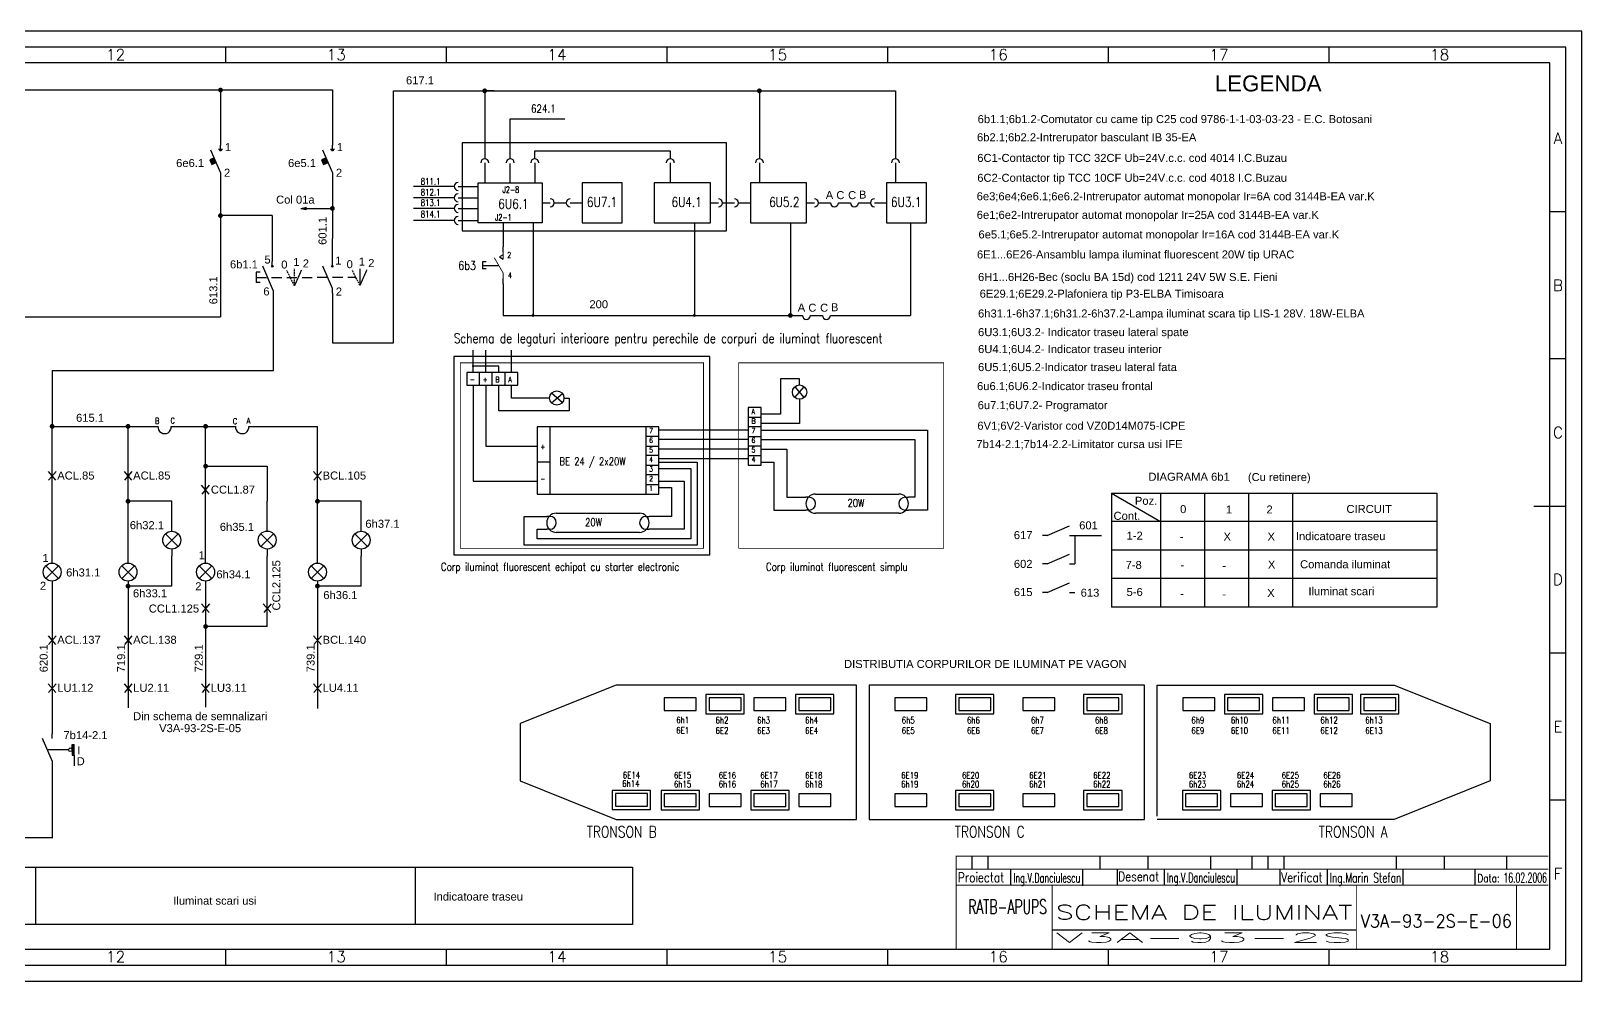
# Model space of a CAD drawing. Header units: millimetres. Extents: x 1956 to 3217, y 2121 to 2418.
# Drawn here: x 2732.3 to 3216.9, y 2120.8 to 2417.8 of the extents above; entities that cross this region are included whole.
import ezdxf
from ezdxf.enums import TextEntityAlignment as Align

# ---------------------------------------------------------------- set-up
doc = ezdxf.new("R2010")
doc.units = ezdxf.units.MM
doc.linetypes.add('DASHED', pattern=[0.75, 0.5, -0.25])
doc.linetypes.add('HIDDEN2', pattern=[4.7625, 3.175, -1.5875])
doc.layers.add('INDICATOR', color=7, linetype='Continuous')
doc.styles.add('ISO', font='SIMPLEX.shx')
doc.styles.add('ROMANS', font='ROMANS.shx', dxfattribs={"width": 0.8})
doc.styles.get("Standard").update_dxf_attribs({"font": 'arial.ttf'})

# ---------------------------------------------------------------- blocks, each defined once
blk = doc.blocks.new('6a4')
at = {"color": 70}
for p, q in [((-423.67, 287), (-423.67, 292)), ((-354.73, 287), (-354.73, 292)), ((-285.78, 287), (-285.78, 292)), ((-216.84, 287), (-216.84, 292)), ((-147.9, 287), (-147.9, 292)), ((-78.95, 287), (-78.95, 292)), ((-5, 240.5), (-10, 240.5)), ((-5, 194.5), (-10, 194.5)), ((-15, 148.5), (-5, 148.5)), ((-5, 102.5), (-10, 102.5)), ((-5, 56.5), (-10, 56.5)), ((-423.67, 5), (-423.67, 10)), ((-354.73, 5), (-354.73, 10)), ((-285.78, 5), (-285.78, 10)), ((-216.84, 5), (-216.84, 10)), ((-147.9, 5), (-147.9, 10)), ((-78.95, 5), (-78.95, 10))]:
    blk.add_line(p, q, dxfattribs=at)
at = {"color": 240}
for points in [[(0, 0), (0, 297), (-1261, 297), (-1261, 0)], [(-5, 5), (-5, 292), (-1256, 292), (-1256, 5)]]:
    blk.add_lwpolyline(points, close=True, dxfattribs=at)
at = {"color": 70}
blk.add_lwpolyline([(-1251, 287), (-1251, 10), (-10, 10), (-10, 287)], close=True, dxfattribs=at)
at = {"color": 50, "style": 'ISO'}
for s, p in [('12', (-458.14, 289.59)), ('13', (-389.2, 289.59)), ('14', (-320.26, 289.59)), ('15', (-251.31, 289.59)), ('16', (-182.37, 289.59)), ('17', (-113.42, 289.59)), ('18', (-44.48, 289.59)), ('A', (-7.5, 263.5)), ('B', (-7.5, 217.5)), ('C', (-7.5, 171.5)), ('D', (-7.5, 125.5)), ('E', (-7.5, 79.5)), ('F', (-7.5, 33.5)), ('12', (-458.14, 7.59)), ('13', (-389.2, 7.59)), ('14', (-320.26, 7.59)), ('15', (-251.31, 7.59)), ('16', (-182.37, 7.59)), ('17', (-113.42, 7.59)), ('18', (-44.48, 7.59))]:
    blk.add_text(s, height=3.5, dxfattribs=at).set_placement(p, align=Align.MIDDLE)
blk = doc.blocks.new('BUT-REV')
at = {"linetype": 'Continuous'}
for p, q in [((0, -2.5), (0, 0)), ((-9.39, -6.89), (-9.39, -10.11)), ((-7.74, -6.89), (-9.39, -6.89)), ((0, -3.63), (-1.69, -4.63)), ((-1.69, -4.63), (0.01, -5.65)), ((-9.39, -8.5), (-2.27, -8.48)), ((-7.74, -10.11), (-9.39, -10.11)), ((0, -17), (0, -14.5))]:
    blk.add_line(p, q, dxfattribs=at)
at = {"linetype": 'Continuous', "const_width": 0.4, "flags": 128}
blk.add_lwpolyline([(0, -12), (-4.04, -5)], dxfattribs=at)
at = {"linetype": 'Continuous', "const_width": 0.4}
for points in [[(0, -5.71), (0, -2.5)], [(0, -14.5), (0, -12)]]:
    blk.add_lwpolyline(points, dxfattribs=at)
at = {"linetype": 'Continuous', "style": 'ROMANS', "width": 0.8}
blk.add_attdef('P1', text='', height=4, dxfattribs=at).set_placement((-12.44, -8.54), align=Align.MIDDLE_RIGHT)
for tag, p in [('1', (1.8, -5.02)), ('2', (2.09, -14.29))]:
    blk.add_attdef(tag, p, '', height=2.5, dxfattribs=at)
blk = doc.blocks.new('BILUTA')
at = {"linetype": 'Continuous', "flags": 128}
blk.add_lwpolyline([(-0.225, 0, 0.45, 0.45, 1), (0.225, 0, 0.45, 0.45, 1)], format="xyseb", close=True, dxfattribs=at)
blk = doc.blocks.new('indic-el')
at = {"layer": 'INDICATOR', "color": 1}
for p, q in [((-180, 25), (-180, 29)), ((-175, 25), (-175, 29)), ((-167.9, 20), (-167.9, 25)), ((-145.42, 19.8), (-145.42, 24.8)), ((-140, 25), (-140, 29)), ((-134.65, 20.08), (-134.65, 25.08)), ((-125, 25), (-125, 29)), ((-119.93, 20), (-119.93, 25)), ((-105.5, 25), (-105.5, 29)), ((-97.19, 20), (-97.19, 25)), ((-87.5, 25), (-87.5, 29)), ((-83.77, 20), (-83.77, 25)), ((-82.5, 25), (-82.5, 29)), ((-69.03, 20), (-69.03, 25)), ((-47.5, 25), (-47.5, 29)), ((-45.33, 20), (-45.33, 25)), ((-32.5, 25), (-32.5, 29)), ((-22.83, 20), (-22.83, 25)), ((-13, 25), (-13, 29)), ((-155, 6), (-60, 6))]:
    blk.add_line(p, q, dxfattribs=at)
at = {"layer": 'INDICATOR'}
blk.add_line((-92.5, 25), (-92.5, 29), dxfattribs=at)
at = {"layer": 'INDICATOR', "const_width": 0.3, "flags": 128}
for points in [[(0, 29), (-185, 29), (-185, 0)], [(0, 25), (-185, 25)], [(0, 20), (-185, 20)], [(-155, 0), (-155, 20)], [(-60, 0), (-60, 20)], [(-10, 0), (-10, 20)]]:
    blk.add_lwpolyline(points, dxfattribs=at)
at = {"layer": 'INDICATOR', "color": 1, "style": 'ROMANS', "width": 0.8}
for s, height, p in [('Proiectat', 3, (-184.48, 20.88)), ('Desenat', 3, (-134.37, 21.17)), ('Verificat', 3, (-83.49, 20.88)), ('Data:', 2.5, (-22.15, 20.88))]:
    blk.add_text(s, height=height, dxfattribs=at).set_placement(p)
at = {"layer": 'INDICATOR', "style": 'ROMANS', "width": 0.570908}
blk.add_text('RATB-APUPS', height=4.5, dxfattribs=at).set_placement((-181.28, 10.96), (-156.69, 10.96), align=Align.FIT)
at = {"layer": 'INDICATOR', "color": 1, "style": 'ROMANS'}
for tag, height, width, p, p2 in [('PROIECTAT', 3, 0.908325, (-167.12, 20.74), (-146.23, 20.74)), ('DESENAT', 3, 1.116423, (-119.25, 20.84), (-97.88, 20.84)), ('VERIFICAT', 3, 1.074468, (-68.34, 20.8), (-45.93, 20.8)), ('DATA', 3, 1.321041, (-14.04, 20.81), (-0.45, 20.81)), ('NUME_DESEN', 4.5, 2.080219, (-153.9, 9.22), (-61.18, 9.22)), ('NUMAR', 4, 2.383056, (-58.61, 6.76), (-11.4, 6.76)), ('ANS', 3, 11.421134, (-154.04, 2.01), (-61.04, 2.01))]:
    blk.add_attdef(tag, text='', height=height, dxfattribs=dict(at, width=width)).set_placement(p, p2, align=Align.FIT)

msp = doc.modelspace()

# ---------------------------------------------------------------- hatches: boundary and pattern name
for points in [[(2745.73, 2194.74), (2745.14, 2194.74), (2745.14, 2193.06), (2745.73, 2193.06)], [(2745.73, 2193.06), (2745.14, 2193.06), (2745.14, 2191.38), (2745.73, 2191.38)]]:
    msp.add_hatch(color=1).paths.add_polyline_path(points)

# ---------------------------------------------------------------- linework, layer by layer
at = {"color": 1}
for p, q in [((2550.16, 2399.32), (2826.45, 2399.32)), ((2791.49, 2399.29), (2791.49, 2382.06)), ((2826.45, 2399.32), (2826.45, 2382.06)), ((2845.58, 2399.05), (3002.36, 2399.05)), ((2845.58, 2352.79), (2845.58, 2399.05)), ((2874.04, 2399.05), (2874.04, 2377.8)), ((2877.03, 2399.05), (2874.04, 2399.05)), ((2959.86, 2399.05), (2959.86, 2377.8)), ((3002.36, 2399.05), (3002.36, 2377.8)), ((2882.02, 2390.35), (2899.03, 2390.35)), ((2882.02, 2377.8), (2882.02, 2390.35)), ((2791.49, 2373.56), (2788.49, 2380.56)), ((2790.86, 2380.81), (2792.12, 2380.81)), ((2791.49, 2380.81), (2791.49, 2382.06)), ((2826.45, 2373.56), (2823.45, 2380.56)), ((2825.82, 2380.81), (2827.08, 2380.81)), ((2826.45, 2380.81), (2826.45, 2382.06)), ((2949.53, 2382.8), (2867.03, 2382.8)), ((2867.03, 2382.8), (2867.03, 2355.3)), ((2889.66, 2380.3), (2932.03, 2380.3)), ((2889.66, 2377.8), (2889.66, 2380.3)), ((2932.03, 2380.3), (2932.03, 2377.8)), ((2949.53, 2355.3), (2949.53, 2382.8)), ((2874.04, 2376.55), (2874.04, 2370.3)), ((2882.03, 2370.3), (2882.03, 2376.36)), ((2889.66, 2376.55), (2889.66, 2370.3)), ((2932.03, 2376.55), (2932.03, 2370.3)), ((2959.86, 2376.55), (2959.86, 2370.3)), ((3002.36, 2376.55), (3002.36, 2370.3)), ((2791.49, 2373.56), (2791.49, 2372.06)), ((2791.49, 2372.06), (2791.49, 2328.45)), ((2826.45, 2372.06), (2826.44, 2352.91)), ((2826.45, 2373.56), (2826.45, 2372.06)), ((2864.5, 2369.18), (2851.82, 2369.18)), ((2864.5, 2365.61), (2851.82, 2365.61)), ((2865.75, 2369.18), (2872, 2369.18)), ((2865.75, 2365.61), (2872, 2365.61)), ((2807.67, 2360.05), (2791.49, 2360.05)), ((2807.67, 2360.05), (2807.67, 2345.74)), ((2816.54, 2362.3), (2818.33, 2362.66)), ((2816.54, 2362.3), (2826.44, 2362.3)), ((2816.54, 2362.3), (2818.33, 2361.94)), ((2864.5, 2362.31), (2851.82, 2362.31)), ((2865.75, 2362.31), (2872, 2362.31)), ((2892.03, 2364.05), (2894.53, 2364.05)), ((2895.78, 2364.05), (2899.53, 2364.05)), ((2900.78, 2364.05), (2904.53, 2364.05)), ((2944.53, 2364.05), (2947.03, 2364.05)), ((2948.28, 2364.05), (2952.03, 2364.05)), ((2953.28, 2364.05), (2957.03, 2364.05)), ((2974.53, 2364.05), (2977.03, 2364.05)), ((2978.28, 2364.05), (2982.03, 2364.05)), ((2984.53, 2364.05), (2988.28, 2364.05)), ((2990.78, 2364.05), (2994.53, 2364.05)), ((2995.78, 2364.05), (2999.53, 2364.05)), ((2864.5, 2358.54), (2851.82, 2358.54)), ((2865.75, 2358.54), (2872, 2358.54)), ((2867.03, 2355.3), (2949.53, 2355.3)), ((2879.8, 2357.8), (2879.8, 2350.3)), ((2889.14, 2357.8), (2889.14, 2350.3)), ((2939.53, 2357.8), (2939.53, 2350.3)), ((2969.53, 2357.8), (2969.53, 2350.3)), ((3007.03, 2357.8), (3007.03, 2350.3)), ((2826.44, 2345.75), (2826.44, 2352.91)), ((2845.58, 2320.24), (2845.58, 2352.79)), ((2889.14, 2350.3), (2889.14, 2328.62)), ((2939.53, 2350.3), (2939.53, 2329.07)), ((2969.53, 2350.3), (2969.53, 2328.84)), ((3007.03, 2350.3), (3007.03, 2328.84)), ((2807.67, 2344.49), (2807.67, 2345.74)), ((2826.44, 2344.5), (2826.44, 2345.75)), ((2802.67, 2342.35), (2802.67, 2339.12)), ((2803.92, 2342.35), (2802.67, 2342.35)), ((2808.03, 2336.4), (2804.67, 2344.24)), ((2826.44, 2337.25), (2823.44, 2344.25)), ((2803.92, 2339.12), (2802.67, 2339.12)), ((2808.05, 2311.63), (2808.03, 2336.4)), ((2826.44, 2335.75), (2826.44, 2337.25)), ((2826.44, 2335.75), (2826.44, 2320.24)), ((2879.8, 2338.67), (2879.8, 2328.84)), ((2722.32, 2328.45), (2791.49, 2328.45)), ((2879.8, 2328.84), (2969.53, 2328.84)), ((2969.53, 2328.84), (2973.28, 2328.84)), ((2975.78, 2328.84), (2979.53, 2328.84)), ((2982.03, 2328.84), (3007.03, 2328.84)), ((2826.44, 2320.24), (2845.58, 2320.24)), ((2870.4, 2311.01), (2870.4, 2318.01)), ((2874.4, 2311.01), (2874.4, 2318.01)), ((2882.4, 2311.01), (2882.4, 2318.01)), ((2738.88, 2311.63), (2738.88, 2294.16)), ((2738.88, 2311.63), (2808.05, 2311.63)), ((2878.4, 2313.01), (2870.4, 2313.01)), ((2878.4, 2311.01), (2878.4, 2313.01)), ((2870.4, 2307.01), (2870.4, 2277.01)), ((2872.4, 2307.01), (2872.4, 2311.01)), ((2874.4, 2307.01), (2874.4, 2288.01)), ((2876.4, 2307.01), (2876.4, 2311.01)), ((2878.4, 2299.01), (2878.4, 2307.01)), ((2880.4, 2307.01), (2880.4, 2311.01)), ((2882.4, 2303.01), (2882.4, 2307.01)), ((2966.4, 2309.01), (2966.4, 2298.01)), ((2972.4, 2309.01), (2966.4, 2309.01)), ((2972.4, 2307.1), (2972.4, 2309.01)), ((2892.4, 2303.01), (2882.4, 2303.01)), ((2894.32, 2303.01), (2892.4, 2303.01)), ((2898.28, 2301.58), (2894.87, 2304.49)), ((2894.87, 2301.54), (2898.29, 2304.44)), ((2898.8, 2303.01), (2900.4, 2303.01)), ((2900.4, 2303.01), (2900.4, 2299.01)), ((2970.93, 2306.55), (2973.83, 2303.13)), ((2970.97, 2303.14), (2973.88, 2306.54)), ((2972.4, 2302.62), (2972.4, 2301.01)), ((2900.4, 2299.01), (2878.4, 2299.01)), ((2960.4, 2300.01), (2956.4, 2300.01)), ((2956.4, 2300.01), (2956.4, 2282.01)), ((2956.4, 2297.01), (2960.4, 2297.01)), ((2960.4, 2282.01), (2960.4, 2300.01)), ((2966.4, 2298.01), (2960.4, 2298.01)), ((2972.4, 2301.01), (2972.4, 2295.01)), ((2738.88, 2251.4), (2738.88, 2294.16)), ((2738.88, 2294.16), (2747.08, 2294.16)), ((2747.08, 2294.16), (2771.94, 2294.16)), ((2762.59, 2251.4), (2762.59, 2294.16)), ((2776.12, 2294.16), (2796.18, 2294.16)), ((2786.83, 2251.4), (2786.83, 2294.16)), ((2800.36, 2294.16), (2821.78, 2294.16)), ((2821.78, 2251.4), (2821.78, 2294.16)), ((2894.4, 2294.01), (2894.4, 2273.01)), ((2924.4, 2294.01), (2924.4, 2273.01)), ((2956.4, 2293.01), (2928.4, 2293.01)), ((2960.4, 2294.01), (2956.4, 2294.01)), ((2972.4, 2295.01), (2960.4, 2295.01)), ((2960.4, 2293.01), (3012.4, 2293.01)), ((3012.4, 2293.01), (3012.4, 2268.01)), ((2874.4, 2288.01), (2890.4, 2288.01)), ((2928.4, 2291.01), (2924.4, 2291.01)), ((2924.4, 2288.01), (2928.4, 2288.01)), ((2956.4, 2290.01), (2928.4, 2290.01)), ((2956.4, 2291.01), (2960.4, 2291.01)), ((2960.4, 2288.01), (2956.4, 2288.01)), ((2960.4, 2290.01), (3008.4, 2290.01)), ((3008.4, 2290.01), (3008.4, 2272.01)), ((2894.4, 2283.01), (2890.4, 2283.01)), ((2928.4, 2285.01), (2924.4, 2285.01)), ((2956.4, 2287.01), (2928.4, 2287.01)), ((2956.4, 2284.01), (2928.4, 2284.01)), ((2928.4, 2283.01), (2940.4, 2283.01)), ((2940.4, 2283.01), (2940.4, 2257.01)), ((2956.4, 2285.01), (2960.4, 2285.01)), ((2960.4, 2287.01), (2968.4, 2287.01)), ((2960.4, 2283.01), (2964.4, 2283.01)), ((2964.4, 2283.01), (2964.4, 2268.01)), ((2968.4, 2287.01), (2968.4, 2272.01)), ((2737.64, 2280.07), (2739.98, 2277.32)), ((2740.11, 2280.07), (2737.77, 2277.32)), ((2761.35, 2280.07), (2763.7, 2277.32)), ((2763.83, 2280.07), (2761.48, 2277.32)), ((2786.83, 2281.7), (2806.08, 2281.7)), ((2806.08, 2281.7), (2806.08, 2270.77)), ((2806.08, 2281.7), (2806.08, 2281.7)), ((2820.54, 2280.07), (2822.89, 2277.32)), ((2823.02, 2280.07), (2820.67, 2277.32)), ((2924.4, 2282.01), (2928.4, 2282.01)), ((2928.4, 2279.01), (2924.4, 2279.01)), ((2928.4, 2281.01), (2938.4, 2281.01)), ((2938.4, 2281.01), (2938.4, 2259.01)), ((2956.4, 2282.01), (2960.4, 2282.01)), ((2785.49, 2275.73), (2787.83, 2272.98)), ((2787.96, 2275.73), (2785.62, 2272.98)), ((2870.4, 2277.01), (2890.4, 2277.01)), ((2924.4, 2276.01), (2928.4, 2276.01)), ((2928.4, 2277.01), (2936.4, 2277.01)), ((2928.4, 2275.01), (2932.4, 2275.01)), ((2932.4, 2275.01), (2932.4, 2266.01)), ((2936.4, 2277.01), (2936.4, 2262.01)), ((2977.4, 2273.01), (3003.4, 2273.01)), ((3069.83, 2273.29), (3171.48, 2273.29)), ((3069.83, 2273.29), (3069.83, 2237.68)), ((3069.83, 2273.29), (3085.18, 2264.39)), ((3085.18, 2273.29), (3085.18, 2237.68)), ((3098.92, 2273.29), (3098.92, 2237.68)), ((3112.66, 2273.29), (3112.66, 2237.68)), ((3126.4, 2273.29), (3126.4, 2237.68)), ((3171.48, 2273.29), (3171.48, 2237.64)), ((2776.26, 2270.74), (2762.59, 2270.74)), ((2776.26, 2261.38), (2776.26, 2270.74)), ((2806.08, 2261.41), (2806.08, 2270.77)), ((2835.45, 2270.74), (2821.78, 2270.74)), ((2835.45, 2261.38), (2835.45, 2270.74)), ((2964.4, 2268.01), (2974.4, 2268.01)), ((2968.4, 2272.01), (2974.4, 2272.01)), ((2975.4, 2272.01), (2974.4, 2272.01)), ((2975.4, 2268.01), (2974.4, 2268.01)), ((3005.4, 2272.01), (3006.4, 2272.01)), ((3005.4, 2268.01), (3006.4, 2268.01)), ((3008.4, 2272.01), (3006.4, 2272.01)), ((3012.4, 2268.01), (3006.4, 2268.01)), ((2886.4, 2266.01), (2893.4, 2266.01)), ((2886.4, 2257.01), (2886.4, 2266.01)), ((2894.4, 2266.01), (2893.4, 2266.01)), ((2896.4, 2267.01), (2922.4, 2267.01)), ((2924.4, 2266.01), (2925.4, 2266.01)), ((2932.4, 2266.01), (2925.4, 2266.01)), ((3003.4, 2267.01), (2977.4, 2267.01)), ((3049.74, 2260.06), (3056.74, 2263.06)), ((3171.48, 2264.39), (3069.83, 2264.39)), ((2778.24, 2260.56), (2774.28, 2256.6)), ((2778.24, 2256.6), (2774.28, 2260.56)), ((2808.06, 2256.63), (2804.1, 2260.59)), ((2808.06, 2260.59), (2804.1, 2256.63)), ((2837.43, 2256.6), (2833.47, 2260.56)), ((2837.43, 2260.56), (2833.47, 2256.6)), ((2890.4, 2262.01), (2893.4, 2262.01)), ((2890.4, 2259.01), (2890.4, 2262.01)), ((2938.4, 2259.01), (2890.4, 2259.01)), ((2894.4, 2262.01), (2893.4, 2262.01)), ((2922.4, 2261.01), (2896.4, 2261.01)), ((2924.4, 2262.01), (2925.4, 2262.01)), ((2936.4, 2262.01), (2925.4, 2262.01)), ((3049.74, 2260.06), (3048.36, 2260.06)), ((3056.73, 2260.06), (3058.36, 2260.06)), ((3058.36, 2260.06), (3066.74, 2260.06)), ((3058.36, 2260.06), (3058.36, 2251.16)), ((2776.26, 2255.78), (2776.26, 2253.58)), ((2776.26, 2244.22), (2776.26, 2253.58)), ((2806.08, 2255.81), (2806.08, 2253.61)), ((2806.08, 2231.59), (2806.08, 2253.61)), ((2835.45, 2255.78), (2835.45, 2253.58)), ((2835.45, 2244.22), (2835.45, 2253.58)), ((2940.4, 2257.01), (2886.4, 2257.01)), ((3049.74, 2251.16), (3056.74, 2254.16)), ((3171.48, 2255.49), (3069.83, 2255.49)), ((2740.86, 2250.58), (2736.9, 2246.62)), ((2740.86, 2246.62), (2736.9, 2250.58)), ((2764.57, 2246.62), (2760.61, 2250.58)), ((2764.57, 2250.58), (2760.61, 2246.62)), ((2788.81, 2250.58), (2784.85, 2246.62)), ((2788.81, 2246.62), (2784.85, 2250.58)), ((2823.76, 2250.58), (2819.8, 2246.62)), ((2823.76, 2246.62), (2819.8, 2250.58)), ((3049.74, 2251.16), (3048.36, 2251.16)), ((3056.73, 2251.16), (3058.36, 2251.16)), ((2738.88, 2245.8), (2738.88, 2243.6)), ((2738.88, 2243.6), (2738.88, 2198.06)), ((2762.59, 2245.8), (2762.59, 2243.6)), ((2776.26, 2244.22), (2762.59, 2244.22)), ((2762.59, 2243.6), (2762.59, 2206.16)), ((2786.83, 2245.8), (2786.83, 2243.6)), ((2786.83, 2243.6), (2786.83, 2206.39)), ((2821.78, 2245.8), (2821.78, 2243.6)), ((2835.45, 2244.22), (2821.78, 2244.22)), ((2821.78, 2243.6), (2821.78, 2205.93)), ((3049.74, 2242.26), (3056.74, 2245.26)), ((3171.48, 2246.58), (3069.83, 2246.58)), ((3049.74, 2242.26), (3048.36, 2242.26)), ((3056.73, 2242.26), (3058.36, 2242.26)), ((2785.6, 2238.67), (2787.94, 2235.92)), ((2788.07, 2238.67), (2785.73, 2235.92)), ((2804.85, 2238.67), (2807.19, 2235.92)), ((2807.32, 2238.67), (2804.98, 2235.92)), ((3171.48, 2237.68), (3069.83, 2237.68)), ((2806.08, 2231.59), (2786.83, 2231.59)), ((2737.64, 2228.72), (2739.98, 2225.97)), ((2740.11, 2228.72), (2737.77, 2225.97)), ((2761.35, 2228.72), (2763.7, 2225.97)), ((2763.83, 2228.72), (2761.48, 2225.97)), ((2820.54, 2228.72), (2822.89, 2225.97)), ((2823.02, 2228.72), (2820.67, 2225.97)), ((2737.64, 2213.7), (2739.99, 2210.95)), ((2740.11, 2213.7), (2737.77, 2210.95)), ((2761.36, 2213.7), (2763.7, 2210.95)), ((2763.83, 2213.7), (2761.49, 2210.95)), ((2785.6, 2213.7), (2787.94, 2210.95)), ((2788.07, 2213.7), (2785.73, 2210.95)), ((2820.55, 2213.7), (2822.89, 2210.95)), ((2823.02, 2213.7), (2820.68, 2210.95)), ((2738.88, 2189.56), (2735.88, 2196.56)), ((2738.88, 2196.56), (2738.88, 2198.06)), ((2744.01, 2193.06), (2737.38, 2193.06)), ((2745.14, 2194.74), (2745.73, 2194.74)), ((2745.14, 2193.06), (2745.14, 2194.74)), ((2745.14, 2193.06), (2745.14, 2191.38)), ((2745.73, 2193.06), (2745.14, 2193.06)), ((2745.73, 2193.06), (2745.14, 2193.06)), ((2745.14, 2191.38), (2745.73, 2191.38)), ((2745.73, 2191.36), (2745.73, 2194.74)), ((2745.73, 2191.36), (2745.73, 2187.98)), ((2738.88, 2189.56), (2738.88, 2165.46)), ((2738.88, 2165.49), (2616.43, 2165.49)), ((1993.57, 2156.32), (2920.23, 2156.32)), ((2733.73, 2156.31), (2733.73, 2138.37)), ((2852.26, 2156.32), (2852.26, 2138.38)), ((2920.23, 2156.32), (2920.23, 2138.38)), ((2920.23, 2138.38), (1993.57, 2138.38))]:
    msp.add_line(p, q, dxfattribs=at)
at = {"color": 1, "linetype": 'HIDDEN2'}
msp.add_line((2802.67, 2340.74), (2833.76, 2340.76), dxfattribs=at)
at = {"color": 1, "linetype": 'DASHED'}
for p, q in [((2814.61, 2338.1), (2812.17, 2342.93)), ((2814.61, 2338.1), (2814.61, 2343.39)), ((2835.05, 2338.21), (2832.61, 2343.04))]:
    msp.add_line(p, q, dxfattribs=at)
at = {"color": 2}
for p, q in [((2915.15, 2213.3), (2885.15, 2201.3)), ((2990.15, 2213.3), (2915.15, 2213.3)), ((2990.15, 2171.3), (2990.15, 2213.3)), ((3084.15, 2213.3), (3158.15, 2213.3)), ((3084.15, 2172.3), (3084.15, 2213.3)), ((3158.15, 2213.3), (3188.15, 2201.3)), ((2885.15, 2201.3), (2885.15, 2183.3)), ((3188.15, 2201.3), (3188.15, 2183.3)), ((2885.15, 2183.3), (2915.15, 2171.3)), ((3188.15, 2183.3), (3158.15, 2171.3)), ((2915.15, 2171.3), (2990.15, 2171.3)), ((3158.15, 2171.3), (3084.15, 2171.3))]:
    msp.add_line(p, q, dxfattribs=at)
at = {"color": 1, "const_width": 0.75}
for points in [[(2791.11, 2399.29, 1), (2791.86, 2399.29, 1)], [(2873.67, 2399.05, 1), (2874.42, 2399.05, 1)], [(2959.48, 2399.05, 1), (2960.23, 2399.05, 1)], [(2791.11, 2360.05, 1), (2791.86, 2360.05, 1)], [(2826.07, 2362.3, 1), (2826.82, 2362.3, 1)], [(2969.15, 2328.84, 1), (2969.9, 2328.84, 1)], [(2738.5, 2294.16, 1), (2739.25, 2294.16, 1)], [(2762.22, 2294.16, 1), (2762.97, 2294.16, 1)], [(2786.46, 2294.16, 1), (2787.21, 2294.16, 1)], [(2786.46, 2281.7, 1), (2787.21, 2281.7, 1)], [(2762.22, 2270.74, 1), (2762.97, 2270.74, 1)], [(2821.41, 2270.74, 1), (2822.16, 2270.74, 1)], [(2762.22, 2244.22, 1), (2762.97, 2244.22, 1)], [(2821.41, 2244.22, 1), (2822.16, 2244.22, 1)], [(2786.46, 2231.59, 1), (2787.21, 2231.59, 1)]]:
    msp.add_lwpolyline(points, format="xyb", close=True, dxfattribs=at)
at = {"color": 1, "flags": 128}
for points in [[(2790.17, 2376.67), (2789.54, 2378.09), (2788.12, 2377.46), (2788.76, 2376.04)], [(2825.13, 2376.67), (2824.5, 2378.09), (2823.08, 2377.46), (2823.72, 2376.04)], [(2892.03, 2370.3), (2892.03, 2357.8), (2872.03, 2357.8), (2872.03, 2370.3)], [(2904.53, 2370.3), (2904.53, 2357.8), (2917.03, 2357.8), (2917.03, 2370.3)], [(2927.03, 2370.3), (2927.03, 2357.8), (2944.53, 2357.8), (2944.53, 2370.3)], [(2957.03, 2370.3), (2957.03, 2357.8), (2974.53, 2357.8), (2974.53, 2370.3)], [(2999.53, 2370.3), (2999.53, 2357.8), (3012.03, 2357.8), (3012.03, 2370.3)], [(2944.4, 2254.01), (2944.4, 2316.01), (2864.4, 2316.01), (2864.4, 2254.01)], [(2868.4, 2311.01), (2868.4, 2307.01), (2884.4, 2307.01), (2884.4, 2311.01)], [(2928.4, 2273.01), (2928.4, 2294.01), (2890.4, 2294.01), (2890.4, 2273.01)]]:
    msp.add_lwpolyline(points, close=True, dxfattribs=at)
at = {"color": 1, "const_width": 0.4, "flags": 128}
for points in [[(2814.61, 2338.1), (2816.82, 2343.05)], [(2835.05, 2338.21), (2837.25, 2343.15)]]:
    msp.add_lwpolyline(points, dxfattribs=at)
at = {"color": 1, "const_width": 0.4}
msp.add_lwpolyline([(2835.05, 2338.21), (2835.05, 2343.5)], dxfattribs=at)
at = {"color": 1, "const_width": 0.24, "flags": 128}
for points in [[(2942.4, 2256.01), (2942.4, 2314.01), (2866.4, 2314.01), (2866.4, 2256.01)], [(2953.4, 2314.01), (2953.4, 2256.01), (3017.4, 2256.01), (3017.4, 2314.01)]]:
    msp.add_lwpolyline(points, close=True, dxfattribs=at)
at = {"color": 2, "flags": 128}
for points in [[(2943.15, 2210.3), (2943.15, 2204.3), (2955.15, 2204.3), (2955.15, 2210.3)], [(2971.15, 2210.3), (2971.15, 2204.3), (2983.15, 2204.3), (2983.15, 2210.3)], [(3080.15, 2171.3), (3080.15, 2213.3), (2994.15, 2213.3), (2994.15, 2171.3)], [(3021.15, 2210.3), (3021.15, 2204.3), (3033.15, 2204.3), (3033.15, 2210.3)], [(3061.15, 2210.3), (3061.15, 2204.3), (3073.15, 2204.3), (3073.15, 2210.3)], [(3105.15, 2210.3), (3105.15, 2204.3), (3117.15, 2204.3), (3117.15, 2210.3)], [(3133.15, 2210.3), (3133.15, 2204.3), (3145.15, 2204.3), (3145.15, 2210.3)], [(3147.66, 2210.3), (3147.66, 2204.3), (3159.66, 2204.3), (3159.66, 2210.3)], [(2940.15, 2205.3), (2940.15, 2209.3), (2930.15, 2209.3), (2930.15, 2205.3)], [(2954.15, 2205.3), (2954.15, 2209.3), (2944.15, 2209.3), (2944.15, 2205.3)], [(2968.15, 2205.3), (2968.15, 2209.3), (2958.15, 2209.3), (2958.15, 2205.3)], [(2982.15, 2205.3), (2982.15, 2209.3), (2972.15, 2209.3), (2972.15, 2205.3)], [(3012.15, 2205.3), (3012.15, 2209.3), (3002.15, 2209.3), (3002.15, 2205.3)], [(3032.15, 2205.3), (3032.15, 2209.3), (3022.15, 2209.3), (3022.15, 2205.3)], [(3052.15, 2205.3), (3052.15, 2209.3), (3042.15, 2209.3), (3042.15, 2205.3)], [(3072.15, 2205.3), (3072.15, 2209.3), (3062.15, 2209.3), (3062.15, 2205.3)], [(3102.15, 2205.3), (3102.15, 2209.3), (3092.15, 2209.3), (3092.15, 2205.3)], [(3116.15, 2205.3), (3116.15, 2209.3), (3106.15, 2209.3), (3106.15, 2205.3)], [(3130.15, 2205.3), (3130.15, 2209.3), (3120.15, 2209.3), (3120.15, 2205.3)], [(3144.15, 2205.3), (3144.15, 2209.3), (3134.15, 2209.3), (3134.15, 2205.3)], [(3158.66, 2205.3), (3158.66, 2209.3), (3148.66, 2209.3), (3148.66, 2205.3)], [(2913.88, 2180.37), (2913.88, 2174.37), (2925.88, 2174.37), (2925.88, 2180.37)], [(2924.88, 2175.37), (2924.88, 2179.37), (2914.88, 2179.37), (2914.88, 2175.37)], [(2929.15, 2180.3), (2929.15, 2174.3), (2941.15, 2174.3), (2941.15, 2180.3)], [(2940.15, 2175.3), (2940.15, 2179.3), (2930.15, 2179.3), (2930.15, 2175.3)], [(2954.15, 2175.3), (2954.15, 2179.3), (2944.15, 2179.3), (2944.15, 2175.3)], [(2957.15, 2180.3), (2957.15, 2174.3), (2969.15, 2174.3), (2969.15, 2180.3)], [(2968.15, 2175.3), (2968.15, 2179.3), (2958.15, 2179.3), (2958.15, 2175.3)], [(2982.15, 2175.3), (2982.15, 2179.3), (2972.15, 2179.3), (2972.15, 2175.3)], [(3012.15, 2175.3), (3012.15, 2179.3), (3002.15, 2179.3), (3002.15, 2175.3)], [(3021.15, 2180.3), (3021.15, 2174.3), (3033.15, 2174.3), (3033.15, 2180.3)], [(3032.15, 2175.3), (3032.15, 2179.3), (3022.15, 2179.3), (3022.15, 2175.3)], [(3052.15, 2175.3), (3052.15, 2179.3), (3042.15, 2179.3), (3042.15, 2175.3)], [(3061.15, 2180.3), (3061.15, 2174.3), (3073.15, 2174.3), (3073.15, 2180.3)], [(3072.15, 2175.3), (3072.15, 2179.3), (3062.15, 2179.3), (3062.15, 2175.3)], [(3092.03, 2180.3), (3092.03, 2174.3), (3104.03, 2174.3), (3104.03, 2180.3)], [(3103.03, 2175.3), (3103.03, 2179.3), (3093.03, 2179.3), (3093.03, 2175.3)], [(3117.03, 2175.3), (3117.03, 2179.3), (3107.03, 2179.3), (3107.03, 2175.3)], [(3120.03, 2180.3), (3120.03, 2174.3), (3132.03, 2174.3), (3132.03, 2180.3)], [(3131.03, 2175.3), (3131.03, 2179.3), (3121.03, 2179.3), (3121.03, 2175.3)], [(3145.03, 2175.3), (3145.03, 2179.3), (3135.03, 2179.3), (3135.03, 2175.3)]]:
    msp.add_lwpolyline(points, close=True, dxfattribs=at)
at = {"color": 1}
for centre, radius in [((2791.49, 2380.54), 0.273), ((2826.45, 2380.54), 0.273), ((2807.67, 2344.21), 0.273), ((2826.44, 2344.23), 0.273), ((2972.4, 2304.86), 2.24), ((2896.56, 2303.01), 2.24), ((2776.26, 2258.58), 2.8), ((2806.08, 2258.61), 2.8), ((2835.45, 2258.58), 2.8), ((2738.88, 2248.6), 2.8), ((2762.59, 2248.6), 2.8), ((2786.83, 2248.6), 2.8), ((2821.78, 2248.6), 2.8), ((2744.57, 2193.06), 0.559)]:
    msp.add_circle(centre, radius, dxfattribs=at)
for centre, radius, start, end in [((2874.04, 2376.55), 1.25, 0, 180), ((2882.02, 2376.55), 1.25, 0, 180), ((2889.66, 2376.55), 1.25, 0, 180), ((2932.03, 2376.55), 1.25, 0, 180), ((2959.86, 2376.55), 1.25, 0, 180), ((3002.36, 2376.55), 1.25, 0, 180), ((2865.75, 2369.18), 1.25, 90, 270), ((2865.75, 2365.61), 1.25, 90, 270), ((2894.53, 2364.05), 1.25, 270, 90), ((2900.78, 2364.05), 1.25, 90, 270), ((2947.03, 2364.05), 1.25, 270, 90), ((2952.03, 2364.05), 1.25, 270, 90), ((2977.03, 2364.05), 1.25, 270, 90), ((2995.78, 2364.05), 1.25, 90, 270), ((2865.75, 2362.31), 1.25, 90, 270), ((2983.28, 2364.05), 1.25, 180, 0), ((2989.53, 2364.05), 1.25, 180, 0), ((2865.75, 2358.54), 1.25, 90, 270), ((2974.53, 2328.84), 1.25, 180, 0), ((2980.78, 2328.84), 1.25, 180, 0), ((2774.03, 2293.98), 2.1, 174.7903, 4.808), ((2798.27, 2293.98), 2.1, 174.7903, 4.808), ((2977.4, 2270.01), 3, 90, 270), ((3003.4, 2270.01), 3, 270, 90), ((2975.4, 2270.01), 2, 270, 90), ((3005.4, 2270.01), 2, 90, 270), ((2896.4, 2264.01), 3, 90, 270), ((2894.4, 2264.01), 2, 270, 90), ((2922.4, 2264.01), 3, 270, 90), ((2924.4, 2264.01), 2, 90, 270)]:
    msp.add_arc(centre, radius, start, end, dxfattribs=at)
for points in [[(2788.76, 2376.04), (2788.12, 2377.46), (2790.17, 2376.67), (2789.54, 2378.09)], [(2823.72, 2376.04), (2823.08, 2377.46), (2825.13, 2376.67), (2824.5, 2378.09)]]:
    msp.add_solid(points, dxfattribs=at)

# ---------------------------------------------------------------- block references
for name, p in [('6a4', (3216.86, 2120.76)), ('BILUTA', (2889.14, 2328.84)), ('BILUTA', (2939.53, 2328.84))]:
    msp.add_blockref(name, p, dxfattribs=at)
at = {"color": 1, "xscale": 0.6839999999999691, "yscale": 0.6839999999999691, "zscale": 0.6839999999999691}
msp.add_blockref('BUT-REV', (2879.8, 2350.3), dxfattribs=at).add_auto_attribs({'P1': '6b3', '2': '4', '1': '2'})
at = {"color": 1, "xscale": 0.8000000000000007, "yscale": 0.8000000000000007, "zscale": 0.8000000000000007}
msp.add_blockref('BILUTA', (2870.4, 2313.01), dxfattribs=at)
at = {"color": 1}
ref = msp.add_blockref('indic-el', (3206.36, 2130.76), dxfattribs=at)
ref.add_attrib('NUME_DESEN', 'SCHEMA DE ILUMINAT', dxfattribs={"layer": 'INDICATOR', "color": 1, "height": 4.5, "style": 'ROMANS', "width": 1.272605}).set_placement((3052.46, 2139.99), (3145.18, 2139.99), align=Align.FIT)
ref.add_attrib('ANS', 'V3A-93-2S', dxfattribs={"layer": 'INDICATOR', "color": 1, "height": 3, "style": 'ROMANS', "width": 3.518944}).set_placement((3052.32, 2132.77), (3145.32, 2132.77), align=Align.FIT)
ref.add_attrib('NUMAR', 'V3A-93-2S-E-06', dxfattribs={"layer": 'INDICATOR', "color": 1, "height": 4, "style": 'ROMANS', "width": 0.83729}).set_placement((3147.75, 2137.52), (3194.95, 2137.52), align=Align.FIT)
ref.add_attrib('DESENAT', 'Ing.V.Danciulescu', dxfattribs={"layer": 'INDICATOR', "color": 1, "height": 3, "style": 'ROMANS', "width": 0.566669}).set_placement((3087.11, 2151.6), (3108.48, 2151.6), align=Align.FIT)
ref.add_attrib('VERIFICAT', 'Ing.Marin Stefan', dxfattribs={"layer": 'INDICATOR', "color": 1, "height": 3, "style": 'ROMANS', "width": 0.612783}).set_placement((3138.02, 2151.56), (3160.43, 2151.56), align=Align.FIT)
ref.add_attrib('DATA', '16.02.2006', dxfattribs={"layer": 'INDICATOR', "color": 1, "height": 3, "style": 'ROMANS', "width": 0.537373}).set_placement((3192.32, 2151.57), (3205.91, 2151.57), align=Align.FIT)
ref.add_attrib('PROIECTAT', 'Ing.V.Danciulescu', dxfattribs={"layer": 'INDICATOR', "color": 1, "height": 3, "style": 'ROMANS', "width": 0.553941}).set_placement((3039.23, 2151.51), (3060.13, 2151.51), align=Align.FIT)

# ---------------------------------------------------------------- texts
for s, p in [('617.1', (2849.44, 2401.08)), ('6b1.1;6b1.2-Comutator cu came tip C25 cod 9786-1-1-03-03-23 - E.C. Botosani', (3028.05, 2388.97)), ('6b2.1;6b2.2-Intrerupator basculant IB 35-EA', (3027.85, 2383.29)), ('1', (2792.86, 2380.21)), ('1', (2827.82, 2380.21)), ('6C1-Contactor tip TCC 32CF Ub=24V.c.c. cod 4014 I.C.Buzau', (3027.93, 2376.84)), ('6e6.1', (2777.63, 2375.24)), ('2', (2792.58, 2372.2)), ('6e5.1', (2812.59, 2375.24)), ('2', (2827.54, 2372.2)), ('6C2-Contactor tip TCC 10CF Ub=24V.c.c. cod 4018 I.C.Buzau', (3027.93, 2370.62)), ('Col 01a', (2808.86, 2363.79)), ('A', (2980.58, 2365.26)), ('C', (2983.89, 2365.2)), ('C', (2987.57, 2365.2)), ('B', (2990.97, 2365.36)), ('6e3;6e4;6e6.1;6e6.2-Intrerupator automat monopolar Ir=6A cod 3144B-EA var.K', (3027.75, 2364.84)), ('6e1;6e2-Intrerupator automat monopolar Ir=25A cod 3144B-EA var.K', (3027.77, 2359.03)), ('6e5.1;6e5.2-Intrerupator automat monopolar Ir=16A cod 3144B-EA var.K', (3028.3, 2352.91)), ('6b1.1', (2794.44, 2343.55)), ('5', (2805.22, 2345.06)), ('0', (2810.46, 2343.5)), ('1', (2814.24, 2344.32)), ('2', (2817.2, 2343.85)), ('1', (2827.34, 2344.73)), ('0', (2830.89, 2343.6)), ('1', (2834.68, 2344.43)), ('2', (2837.64, 2343.96)), ('6E1...6E26-Ansamblu lampa iluminat fluorescent 20W tip URAC ', (3027.83, 2346.66)), ('6H1...6H26-Bec (soclu BA 15d) cod 1211 24V 5W S.E. Fieni', (3028.19, 2339.61)), ('6', (2804.87, 2335.1)), ('2', (2827.51, 2335.07)), ('6E29.1;6E29.2-Plafoniera tip P3-ELBA Timisoara', (3028.67, 2334.39)), ('200', (2906.75, 2331.09)), ('A', (2971.83, 2330.06)), ('C', (2975.14, 2330)), ('C', (2978.82, 2330)), ('B', (2982.22, 2330.15)), ('6h31.1-6h37.1;6h31.2-6h37.2-Lampa iluminat scara tip LIS-1 28V. 18W-ELBA ', (3028.18, 2328.2)), ('6U3.1;6U3.2- Indicator traseu lateral spate', (3028.18, 2322.37)), ('6U4.1;6U4.2- Indicator traseu interior ', (3028.18, 2317.07)), ('6U5.1;6U5.2-Indicator traseu lateral fata', (3028.18, 2311.44)), ('6u6.1;6U6.2-Indicator traseu frontal ', (3027.86, 2305.49)), ('6u7.1;6U7.2- Programator ', (3028.07, 2299.54)), ('615.1', (2746.36, 2295.59)), ('6V1;6V2-Varistor cod VZ0D14M075-ICPE', (3027.96, 2293.11)), ('7b14-2.1;7b14-2.2-Limitator cursa usi IFE', (3027.65, 2287.37)), ('ACL.85', (2740.48, 2277.54)), ('ACL.85', (2764.2, 2277.54)), ('BCL.105', (2823.39, 2277.54)), ('DIAGRAMA 6b1', (3081.39, 2277.16)), ('(Cu retinere)', (3112.48, 2277.06)), ('CCL1.87', (2788.48, 2273.14)), ('Poz.', (3077.17, 2269.64)), ('0', (3091.3, 2267.05)), ('1', (3105.63, 2266.92)), ('2', (3118.27, 2266.92)), ('CIRCUIT', (3143.27, 2267.09)), ('6h32.1', (2763.15, 2262.02)), ('6h35.1', (2791.28, 2261.49)), ('6h37.1', (2836.76, 2262.45)), ('601', (3059.77, 2261.96)), ('Cont.', (3070.5, 2264.94)), ('617', (3039.35, 2258.91)), ('1-2', (3074.58, 2258.73)), ('-', (3091.24, 2258.47)), ('X', (3104.87, 2258.44)), ('X', (3118.61, 2258.44)), ('Indicatoare traseu', (3127.48, 2258.59)), ('1', (2735.85, 2251.76)), ('1', (2784.67, 2252.63)), ('6h31.1', (2743.26, 2247.23)), ('6h34.1', (2790.2, 2246.65)), ('602', (3039.36, 2249.92)), ('7-8', (3074.27, 2249.58)), ('-', (3091.39, 2249.59)), ('-', (3104.49, 2249.38)), ('X', (3118.72, 2249.7)), ('Comanda iluminat', (3128.79, 2249.8)), ('2', (2735.07, 2243.06)), ('2', (2783.6, 2242.92)), ('615', (3039.35, 2241.11)), ('5-6', (3074.58, 2241.13)), ('Iluminat scari', (3131.4, 2241.36)), ('6h33.1', (2764.13, 2240.72)), ('6h36.1', (2823.6, 2240.16)), ('613', (3060.24, 2240.91)), ('-', (3091.32, 2240.66)), ('-', (3104.49, 2240.48)), ('X', (3118.51, 2240.81)), ('CCL1.125', (2769.08, 2235.96)), ('ACL.137', (2740.48, 2226.19)), ('ACL.138', (2764.2, 2226.19)), ('BCL.140', (2823.39, 2226.19)), ('LU1.12', (2740.49, 2211.17)), ('LU2.11', (2764.2, 2211.17)), ('LU3.11', (2788.44, 2211.17)), ('LU4.11', (2823.39, 2211.17)), ('Din schema de semnalizari', (2764.18, 2202.3)), ('V3A-93-2S-E-05', (2772.31, 2198.56)), ('7b14-2.1', (2742.42, 2196.37)), ('D', (2746.55, 2188.22)), ('I', (2746.78, 2191.63)), ('Iluminat scari usi', (2776.72, 2144.62)), ('Indicatoare traseu', (2858.04, 2145.91))]:
    msp.add_text(s, height=2.5, dxfattribs=at).set_placement(p)
at = {"color": 3}
msp.add_text('LEGENDA', height=5, dxfattribs=at).set_placement((3102.12, 2398.88))
at = {"color": 1, "style": 'ROMANS'}
for s, height, width, p in [('624.1', 2.5, 0.8, (2888.49, 2392.24)), ('811.1', 2, 0.8, (2854.04, 2369.73)), ('812.1', 2, 0.8, (2854.04, 2366.36)), ('813.1', 2, 0.8, (2854.04, 2363.06)), ('6U6.1', 3, 0.8, (2878.28, 2362.2)), ('J2-8', 2, 0.7, (2879.62, 2367.18)), ('6U7.1', 3, 0.8, (2905.98, 2362.8)), ('6U4.1', 3, 0.8, (2932.4, 2362.8)), ('6U5.2', 3, 0.8, (2962.88, 2362.8)), ('6U3.1', 3, 0.8, (3000.98, 2362.8)), ('814.1', 2, 0.8, (2854.04, 2359.49)), ('J2-1', 2, 0.7, (2877.28, 2358.48)), ('Schema de legaturi interioare pentru perechile de corpuri de iluminat fluorescent', 3, 0.8, (2864.36, 2320.19)), ('-', 1.6, 0.8, (2869.4, 2308.01)), ('+', 1.6, 0.8, (2873.4, 2308.01)), ('B', 1.6, 0.8, (2877.4, 2308.01)), ('A', 1.6, 0.8, (2881.4, 2308.01)), ('A', 1.6, 0.8, (2957.4, 2298.01)), ('B', 1.8, 0.8, (2771.02, 2294.98)), ('C', 1.8, 0.8, (2775.87, 2295.06)), ('C', 1.8, 0.8, (2795.33, 2294.86)), ('A', 1.8, 0.8, (2799.67, 2295.01)), ('7', 1.6, 0.8, (2925.4, 2292.01)), ('7', 1.6, 0.8, (2957.4, 2292.01)), ('B', 1.6, 0.8, (2957.4, 2295.01)), ('+', 1.6, 0.8, (2891.4, 2287.01)), ('5', 1.6, 0.8, (2925.4, 2286.01)), ('6', 1.6, 0.8, (2925.4, 2289.01)), ('5', 1.6, 0.8, (2957.4, 2286.01)), ('6', 1.6, 0.8, (2957.4, 2289.01)), ('BE 24 / 2x20W', 2.4, 0.8, (2897.4, 2282.01)), ('4', 1.6, 0.8, (2925.4, 2283.01)), ('4', 1.6, 0.8, (2957.4, 2283.01)), ('-', 1.6, 0.8, (2891.4, 2277.01)), ('3', 1.6, 0.8, (2925.4, 2280.01)), ('2', 1.6, 0.8, (2925.4, 2277.01)), ('1', 1.6, 0.8, (2925.4, 2274.01)), ('20W', 2.4, 0.8, (2987.4, 2269.01)), ('20W', 2.4, 0.8, (2905.4, 2263.01)), ('Corp iluminat fluorescent echipat cu starter electronic', 2.5, 0.8, (2860.34, 2249.01)), ('Corp iluminat fluorescent simplu', 2.5, 0.8, (2961.89, 2249.01))]:
    msp.add_text(s, height=height, dxfattribs=dict(at, width=width)).set_placement(p)
at = {"color": 1}
for s, p in [('601.1', (2824.61, 2350.9)), ('613.1', (2790.49, 2332.33)), ('CCL2.125', (2810.18, 2236.59)), ('620.1', (2737.49, 2217.28)), ('719.1', (2761.7, 2217.28)), ('729.1', (2785.94, 2217.28)), ('739.1', (2820.89, 2217.28))]:
    msp.add_text(s, height=2.5, rotation=90, dxfattribs=at).set_placement(p)
at = {"color": 2}
msp.add_text('DISTRIBUTIA CORPURILOR DE ILUMINAT PE VAGON', height=2.5, dxfattribs=at).set_placement((2986.3, 2218.63))
at = {"color": 2, "style": 'ROMANS', "width": 0.8}
for s, height, p in [('6E1', 2, (2933.87, 2198.1)), ('6h1', 2, (2933.88, 2201.36)), ('6h2', 2, (2946.15, 2201.3)), ('6E2', 2, (2946.15, 2198.06)), ('6h3', 2, (2959.15, 2201.3)), ('6E3', 2, (2959.15, 2198.06)), ('6h4', 2, (2974.15, 2201.3)), ('6E4', 2, (2974.15, 2198.06)), ('6h5', 2, (3004.33, 2201.3)), ('6E5', 2, (3004.33, 2198.06)), ('6h6', 2, (3024.7, 2201.3)), ('6E6', 2, (3024.7, 2198.06)), ('6h7', 2, (3044.7, 2201.3)), ('6E7', 2, (3044.7, 2198.06)), ('6h8', 2, (3064.7, 2201.3)), ('6E8', 2, (3064.7, 2198.06)), ('6h9', 2, (3094.83, 2201.3)), ('6E9', 2, (3094.83, 2198.06)), ('6h10', 2, (3107.15, 2201.3)), ('6E10', 2, (3107.15, 2198.06)), ('6h11', 2, (3120.15, 2201.3)), ('6E11', 2, (3120.15, 2198.06)), ('6h12', 2, (3135.15, 2201.3)), ('6E12', 2, (3135.15, 2198.06)), ('6h13', 2, (3149.15, 2201.3)), ('6E13', 2, (3149.15, 2198.06)), ('6E14', 2, (2917.18, 2184.11)), ('6E15', 2, (2933.15, 2184.06)), ('6E16', 2, (2947.15, 2184.06)), ('6E17', 2, (2960.15, 2184.06)), ('6E18', 2, (2974.15, 2184.06)), ('6E19', 2, (3004.15, 2184.06)), ('6E20', 2, (3023.15, 2184.06)), ('6E21', 2, (3044.15, 2184.06)), ('6E22', 2, (3064.15, 2184.06)), ('6E23', 2, (3094.03, 2184.06)), ('6E24', 2, (3109.03, 2184.06)), ('6E25', 2, (3123.03, 2184.06)), ('6E26', 2, (3136.03, 2184.06)), ('6h14', 2, (2916.99, 2181.49)), ('6h15', 2, (2933.15, 2181.3)), ('6h16', 2, (2947.15, 2181.3)), ('6h17', 2, (2960.15, 2181.3)), ('6h18', 2, (2974.15, 2181.3)), ('6h19', 2, (3004.15, 2181.3)), ('6h20', 2, (3023.15, 2181.3)), ('6h21', 2, (3044.15, 2181.3)), ('6h22', 2, (3064.15, 2181.3)), ('6h23', 2, (3094.03, 2181.3)), ('6h24', 2, (3109.03, 2181.3)), ('6h25', 2, (3123.03, 2181.3)), ('6h26', 2, (3136.03, 2181.3)), ('TRONSON B', 3.5, (2905.9, 2165.65)), ('TRONSON C', 3.5, (3020.9, 2165.65)), ('TRONSON A', 3.5, (3134.65, 2165.65))]:
    msp.add_text(s, height=height, dxfattribs=at).set_placement(p)

doc.saveas('drawing.dxf')
